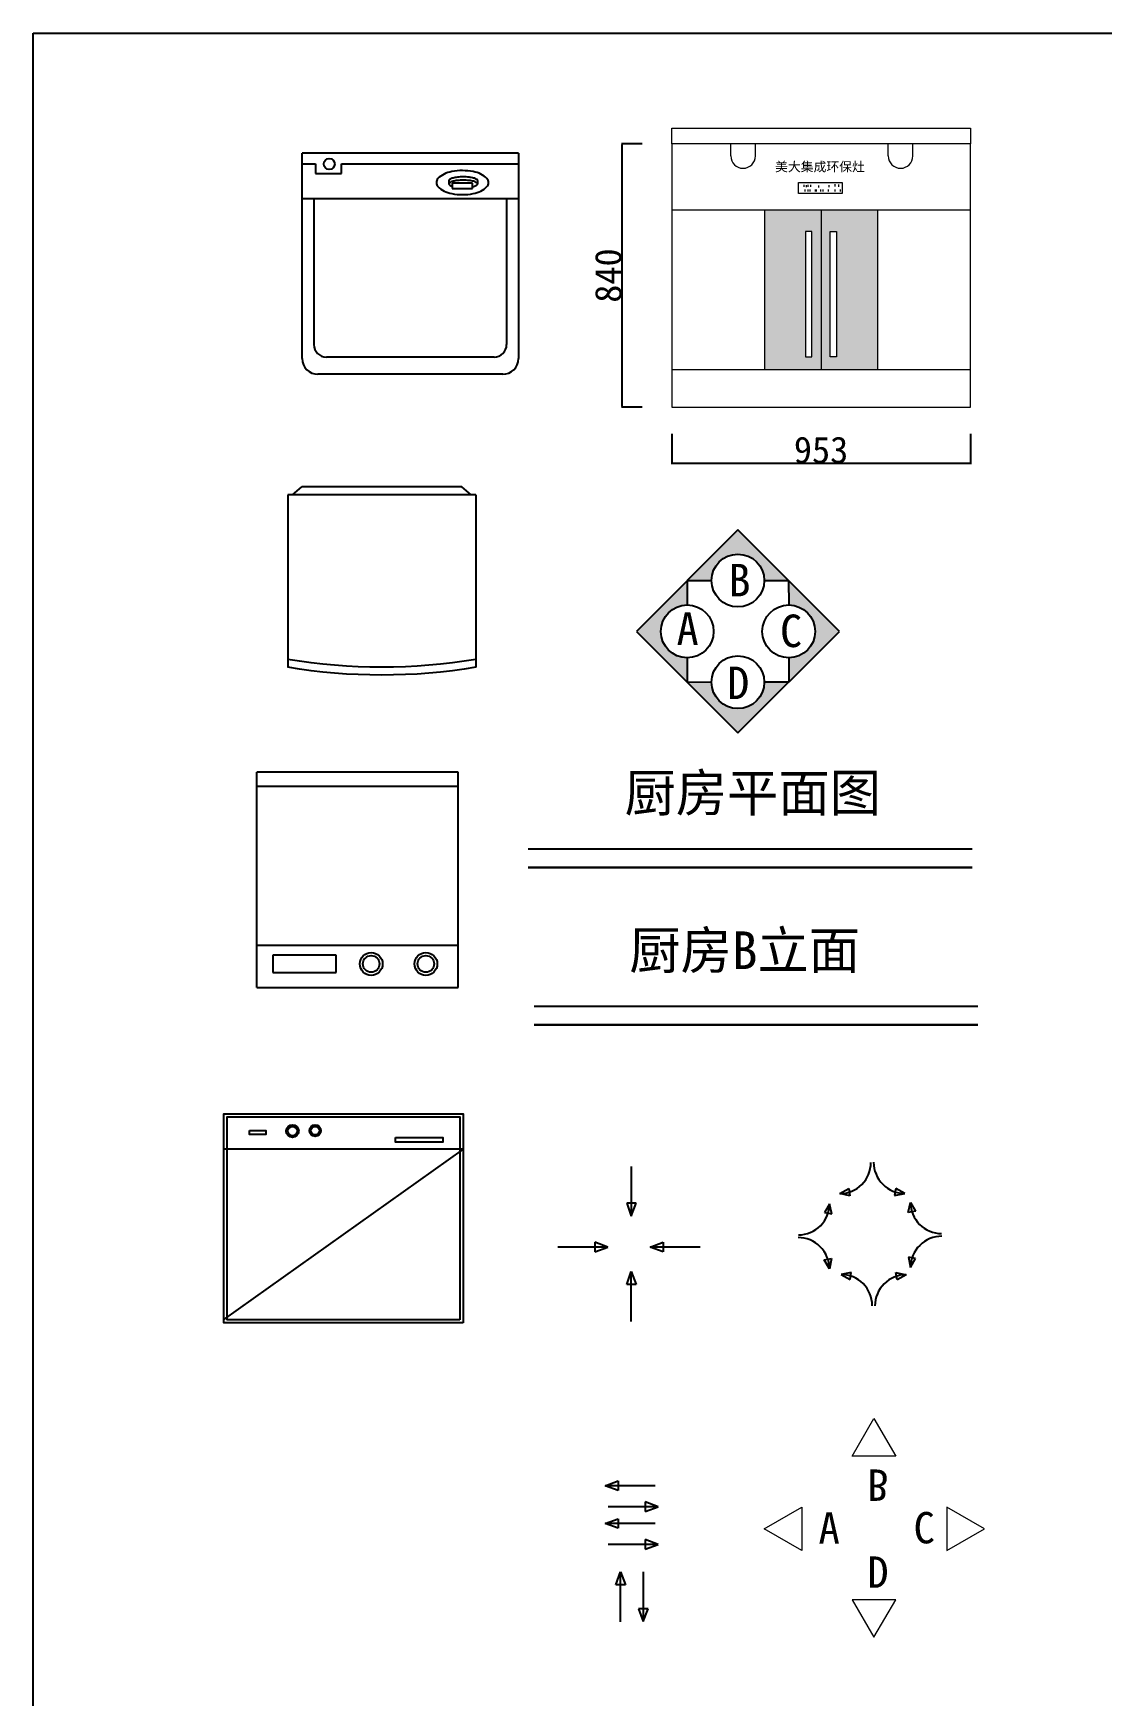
# Model space of a CAD drawing. Header units: millimetres. Extents: x 351279 to 387190, y -1289537 to -1277077.
# Drawn here: x 372812 to 376222, y -1282379 to -1277077 of the extents above; entities that cross this region are included whole.
import ezdxf

# ---------------------------------------------------------------- set-up
doc = ezdxf.new("R2010")
doc.units = ezdxf.units.MM
doc.header["$LTSCALE"] = 20
doc.layers.get('Defpoints').update_dxf_attribs({"color": 250})
for name, color, linetype in [('036', 2, 'Continuous'), ('TOTHER', 7, 'Continuous'), ('家具', 7, 'Continuous')]:
    doc.layers.add(name, color=color, linetype=linetype)
doc.styles.get("Standard").update_dxf_attribs({"font": 'SimSun.ttf', "height": 85})
doc.styles.add('家具标注', font='simhei.ttf')
doc.styles.add('样式 1', font='SimSun.ttf', dxfattribs={"height": 100})
doc.styles.add('样式 4', font='SimSun.ttf', dxfattribs={"height": 120})
doc.dimstyles.new('ISO-25', dxfattribs={"dimtxt": 2.5, "dimasz": 2.5, "dimexe": 1.25, "dimexo": 0.625, "dimtad": 1, "dimtxsty": 'Standard', "dimcen": 2.5, "dimadec": 0, "dimazin": 0, "dimtfac": 1, "dimtmove": 0, "dimatfit": 3, "dimfxl": 1, "dimarcsym": 0})

# ---------------------------------------------------------------- blocks, each defined once
blk = doc.blocks.new('M_E20')
for p, q in [((345, 0), (-345, 0)), ((-302.4, -35.8), (-345, -35.8)), ((-302.4, -35), (-302.4, -65.6)), ((-219.3, -65.6), (-219.3, -35)), ((345, -35.8), (-219.3, -35.8)), ((-302.4, -65.6), (-219.3, -65.6)), ((123, -86.9), (123.1, -98.6)), ((133.5, -96.3), (133.5, -112.9)), ((198.1, -96.3), (133.5, -96.3)), ((198.1, -112.9), (198.1, -96.3)), ((214.8, -88), (214.8, -98.5)), ((-307.3, -144.3), (-307.3, -611)), ((133.5, -112.9), (198.1, -112.9)), ((307.3, -144.3), (307.3, -611)), ((267.3, -651), (-267.3, -651))]:
    blk.add_line(p, q)
blk.add_lwpolyline([(83.3, -94.4, 0.185158), (88.2, -107.2, 0.102042), (107.7, -121.5, 0.060862), (132.7, -129.5, 0.047173), (166.5, -132.7, 0.047173), (200.2, -129.5, 0.060862), (225.3, -121.5, 0.102042), (244.7, -107.2, 0.185158), (249.6, -94.4, 0.185158), (244.7, -81.7, 0.102042), (225.3, -67.3, 0.060862), (200.2, -59.3, 0.047173), (166.5, -56.1, 0.047173), (132.7, -59.3, 0.060862), (107.7, -67.3, 0.102042), (88.2, -81.7, 0.185158)], format="xyb", close=True)
for points in [[(214.8, -88, 0.259034), (212.9, -84.6, 0.076276), (201.4, -79.7, 0.036515), (187.8, -77.2, 0.026615), (169, -76.2, 0.026615), (150.1, -77.2, 0.036515), (136.6, -79.7, 0.076276), (125, -84.6, 0.259034), (123.1, -88, 0.078462), (123.3, -89.3, 0.056762)], [(214.8, -98.5, 0.259034), (212.9, -95.1, 0.076276), (201.4, -90.2, 0.036515), (187.8, -87.7, 0.026615), (169, -86.7, 0.026615), (150.1, -87.7, 0.036515), (136.6, -90.2, 0.076276), (125, -95.1, 0.259034), (123.1, -98.5, 0.259034), (125, -102, 0.056762), (133.5, -106, 0.036515)], [(198.1, -107.7, 0.008736), (201.4, -106.9, 0.076276), (212.9, -102, 0.259034), (214.8, -98.5, 0.259034)]]:
    blk.add_lwpolyline(points, format="xyb")
blk.add_circle((-258.7, -35), 17.5)
for centre, start, end in [((-267.3, -611), 180, 270), ((267.3, -611), 270, 0)]:
    blk.add_arc(centre, 40, start, end)
at = {"layer": 'TOTHER', "linetype": 'Continuous'}
for p, q in [((-345, -655.8), (-345, 0)), ((345, 0), (345, -655.8)), ((-345, -144.7), (345, -144.7)), ((295, -705.8), (-295, -705.8))]:
    blk.add_line(p, q, dxfattribs=at)
for centre, start, end in [((-295, -655.8), 180, 270), ((295, -655.8), 270, 0)]:
    blk.add_arc(centre, 50, start, end, dxfattribs=at)
at = {"width": 0.8, "flags": 9}
for tag in ['XSIZE', 'YSIZE']:
    blk.add_attdef(tag, (0, 0), '', height=0.5, dxfattribs=at)
blk = doc.blocks.new('A$C090A4CFD')
at = {"layer": '家具', "color": 7}
for p, q in [((642.3, 686.7), (0, 686.7)), ((0, 0), (0, 686.7)), ((642.3, 0), (642.3, 686.7)), ((0, 0), (642.3, 0))]:
    blk.add_line(p, q, dxfattribs=at)
at = {"layer": '家具', "color": 173}
for p, q in [((642.3, 640.9), (0, 640.9)), ((642.3, 134.3), (0, 134.3))]:
    blk.add_line(p, q, dxfattribs=at)
at = {"layer": '家具', "color": 153}
for p, q in [((51.2, 103.3), (51.2, 47.6)), ((253.4, 103.3), (51.2, 103.3)), ((253.4, 47.6), (253.4, 103.3)), ((51.2, 47.6), (253.4, 47.6))]:
    blk.add_line(p, q, dxfattribs=at)
for centre in [(365, 75.4), (539.4, 75.4)]:
    blk.add_circle(centre, 36.4, dxfattribs=at)
at = {"layer": '家具', "color": 173}
for centre in [(365, 75.4), (539.4, 75.4)]:
    blk.add_circle(centre, 26.4, dxfattribs=at)
blk = doc.blocks.new('A$C748C7A95')
at = {"layer": '家具'}
blk.add_line((766.3, 554.4), (0, 10), dxfattribs=at)
for points in [[(765.6, 0), (3, 0), (3, 666.7), (765.6, 666.7)], [(3, 666.7), (766.3, 666.7), (766.3, 554.4), (3, 554.4)], [(755.6, 10), (13, 10), (13, 656.7), (755.6, 656.7)], [(84.2, 613), (136.6, 613), (136.6, 600.7), (84.2, 600.7)], [(550, 591.5), (701.2, 591.5), (701.2, 576), (550, 576)]]:
    blk.add_lwpolyline(points, close=True, dxfattribs=at)
for centre, radius in [((221.5, 611.5), 20.1), ((221.5, 611.5), 14.7), ((294, 613), 18.5), ((294, 613), 13.4)]:
    blk.add_circle(centre, radius, dxfattribs=at)
blk = doc.blocks.new('电冰箱1')
for p, q in [((0, 550), (0, 0)), ((0, 550), (600, 550)), ((600, 550), (600, 0))]:
    blk.add_line(p, q)
at = {"color": 151}
for p, q in [((15, 550), (45, 575)), ((45, 575), (555, 575)), ((585, 550), (555, 575))]:
    blk.add_line(p, q, dxfattribs=at)
blk.add_arc((300, 1812.5), 1812.5, 260.4727, 279.5273, dxfattribs=at)
blk.add_arc((300, 1787.5), 1812.5, 260.4727, 279.5273)
blk = doc.blocks.new('GHJUG')
h = blk.add_hatch(color=256)
h.paths.add_polyline_path([(40312.6, 28418.3), (40372.5, 28418.3), (40247.6, 28543.2), (40122.7, 28418.4), (40182.6, 28418.4, -1)])
h.paths.add_polyline_path([(40437.6, 28293.2, -0.413947), (40372.7, 28228.2), (40372.7, 28168.4), (40497.6, 28293.2), (40372.5, 28418.3), (40372.6, 28358.2, -0.41448)])
h.paths.add_polyline_path([(40372.7, 28168.4), (40312.6, 28168.2, -1), (40182.6, 28168), (40123, 28167.8), (40247.6, 28043.2)])
h.paths.add_polyline_path([(40122.9, 28228.2, -0.41448), (40057.9, 28293.2, -0.413947), (40122.8, 28358.2), (40122.7, 28418.4), (39997.6, 28293.2), (40123, 28167.8)])
for p, q in [((40247.6, 28543.2), (39997.6, 28293.2)), ((40497.6, 28293.2), (40247.6, 28543.2)), ((40122.7, 28418.4), (40182.6, 28418.4)), ((40122.7, 28418.4), (40122.8, 28358.2)), ((40312.6, 28418.3), (40372.5, 28418.3)), ((40372.5, 28418.3), (40372.6, 28358.2)), ((39997.6, 28293.2), (40247.6, 28043.2)), ((40247.6, 28043.2), (40497.6, 28293.2)), ((40122.9, 28228.2), (40123, 28167.8)), ((40372.7, 28228.2), (40372.7, 28168.4)), ((40182.6, 28168), (40123, 28167.8)), ((40372.7, 28168.4), (40312.6, 28168.2))]:
    blk.add_line(p, q)
for centre in [(40247.6, 28418.3), (40122.9, 28293.2), (40372.6, 28293.2), (40247.6, 28168.1)]:
    blk.add_circle(centre, 65)
for s, p in [('B', (40224.4, 28379.4)), ('A', (40096.6, 28259.8)), ('C', (40351.3, 28254.6)), ('D', (40221.3, 28126.6))]:
    blk.add_text(s, height=80).set_placement(p)
blk = doc.blocks.new('*D287')
at = {"color": 0, "lineweight": -2, "transparency": 16777216}
for p, q in [((374754.9, -1277429.6), (374689.4, -1277429.6)), ((374690.7, -1277432.1), (374690.7, -1278267.1)), ((374754.9, -1278269.6), (374689.4, -1278269.6))]:
    blk.add_line(p, q, dxfattribs=at)
at = {"color": 0, "transparency": 16777216}
for points in [[(374690.3, -1277432.1), (374691.1, -1277432.1), (374690.7, -1277429.6)], [(374690.3, -1278267.1), (374691.1, -1278267.1), (374690.7, -1278269.6)]]:
    blk.add_solid(points, dxfattribs=at)
at = {"layer": 'Defpoints', "color": 0, "transparency": 16777216}
for p in [(374755.5, -1277429.6), (374690.7, -1278269.6), (374755.5, -1278269.6)]:
    blk.add_point(p, dxfattribs=at)
at = {"color": 0, "lineweight": 0, "transparency": 16777216, "insert": (374647.5, -1277849.6), "char_height": 85, "attachment_point": 5, "rotation": 90}
blk.add_mtext('840', dxfattribs=at)
blk = doc.blocks.new('*D288')
at = {"color": 0, "lineweight": -2, "transparency": 16777216}
for p, q in [((374849.5, -1278354.9), (374849.5, -1278450.7)), ((375802.5, -1278354.9), (375802.5, -1278450.7)), ((375800, -1278449.4), (374852, -1278449.4))]:
    blk.add_line(p, q, dxfattribs=at)
at = {"color": 0, "transparency": 16777216}
for points in [[(374852, -1278449), (374852, -1278449.8), (374849.5, -1278449.4)], [(375800, -1278449), (375800, -1278449.8), (375802.5, -1278449.4)]]:
    blk.add_solid(points, dxfattribs=at)
at = {"layer": 'Defpoints', "color": 0, "transparency": 16777216}
for p in [(374849.5, -1278354.2), (375802.5, -1278354.2), (374849.5, -1278449.4)]:
    blk.add_point(p, dxfattribs=at)
at = {"color": 0, "lineweight": 0, "transparency": 16777216, "insert": (375326, -1278406.3), "char_height": 85, "attachment_point": 5}
blk.add_mtext('953', dxfattribs=at)
blk = doc.blocks.new('cfgjncfg')
at = {"lineweight": 0}
h = blk.add_hatch(color=246, dxfattribs=at)
h.set_gradient(color1=(127, 0, 31), one_color=1, tint=1)
h.paths.add_polyline_path([(167130.6, 111755.8), (166950.6, 111755.8), (166950.6, 111245.8), (167130.6, 111245.8)])
h.paths.add_polyline_path([(167101.1, 111686.3), (167101.1, 111286.3), (167081.1, 111286.3), (167081.1, 111686.3)], flags=16)
h.paths.add_polyline_path([(167310.6, 111755.8), (167130.6, 111755.8), (167130.6, 111245.8), (167310.6, 111245.8)])
h.paths.add_polyline_path([(167180.1, 111686.3), (167180.1, 111286.3), (167160.1, 111286.3), (167160.1, 111686.3)], flags=16)
at = {"color": 7, "lineweight": 0}
for p, q in [((166842.8, 111927.1), (166842.8, 111965.8)), ((166921.1, 111927.1), (166921.1, 111965.8)), ((167345, 111927.1), (167345, 111965.8)), ((167423.3, 111927.1), (167423.3, 111965.8)), ((167075.5, 111835.6), (167075.5, 111828.7)), ((167083.2, 111834.4), (167083.2, 111827.4)), ((167088.5, 111835.6), (167088.5, 111828.7)), ((167097.1, 111835.2), (167097.1, 111828.3)), ((167122.3, 111833.1), (167122.3, 111826.2)), ((167155, 111834.4), (167155, 111827.4)), ((167174.5, 111836.8), (167174.5, 111829.9)), ((167186.7, 111836), (167186.7, 111829.1)), ((167078.8, 111820.5), (167078.8, 111813.6)), ((167088.1, 111820.5), (167088.1, 111813.6)), ((167095.1, 111820.5), (167095.1, 111813.6)), ((167111.3, 111820.5), (167111.3, 111813.6)), ((167114.6, 111820.5), (167114.6, 111813.6)), ((167128.5, 111820.5), (167128.5, 111813.6)), ((167136.6, 111820.5), (167136.6, 111813.6)), ((167153.7, 111820.5), (167153.7, 111813.6)), ((167174.5, 111820.5), (167174.5, 111813.6)), ((167191.2, 111820.5), (167191.2, 111813.6)), ((166654.1, 111755.8), (167607.1, 111755.8)), ((166950.6, 111755.8), (166950.6, 111245.8)), ((167130.6, 111755.8), (167130.6, 111245.8)), ((167310.6, 111755.8), (167310.6, 111245.8)), ((166654.1, 111245.8), (167607.1, 111245.8)), ((166654.1, 111125.8), (167607.1, 111125.8))]:
    blk.add_line(p, q, dxfattribs=at)
for points in [[(166654.1, 111125.8), (167607.1, 111125.8), (167607.1, 111965.8), (166654.1, 111965.8)], [(167058.9, 111842.1), (167198.3, 111842.1), (167198.3, 111807.2), (167058.9, 111807.2)], [(167081.1, 111286.3), (167101.1, 111286.3), (167101.1, 111686.3), (167081.1, 111686.3)], [(167180.1, 111286.3), (167160.1, 111286.3), (167160.1, 111686.3), (167180.1, 111686.3)]]:
    blk.add_lwpolyline(points, close=True, dxfattribs=at)
for centre in [(166881.9, 111927.1), (167384.2, 111927.1)]:
    blk.add_arc(centre, 39.2, 180, 0, dxfattribs=at)
blk = doc.blocks.new('gklghki')
at = {"color": 7, "lineweight": 0}
for p, q in [((166654.1, 111965.8), (166654.1, 112015.8)), ((166654.1, 112015.8), (167607.1, 112015.8)), ((167607.1, 112015.8), (167607.1, 111965.8))]:
    blk.add_line(p, q, dxfattribs=at)
blk.add_blockref('cfgjncfg', (0, 0), dxfattribs=at)
blk = doc.blocks.new('bn mvbmnvc')
at = {"color": 7, "lineweight": 0}
blk.add_blockref('gklghki', (-3521, 4515.1, -800), dxfattribs=at)
at = {"color": 7, "lineweight": 0, "insert": (163463, 116423.1), "char_height": 30, "width": 608.128, "attachment_point": 1, "style": '样式 1'}
blk.add_mtext('美大集成环保灶', dxfattribs=at)

msp = doc.modelspace()

# ---------------------------------------------------------------- linework, layer by layer
for p, q in [((374392.005, -1279677.615), (375807.844, -1279677.615)), ((374410.675, -1280179.877), (375826.514, -1280179.877))]:
    msp.add_line(p, q)
at = {"lineweight": 30}
for p, q in [((374392.005, -1279737.304), (375807.844, -1279737.304)), ((374410.675, -1280239.566), (375826.514, -1280239.566))]:
    msp.add_line(p, q, dxfattribs=at)
at = {"color": 3}
msp.add_lwpolyline([(372812.5, -1277076.836), (387190.469, -1277076.836), (387190.469, -1289537.07), (372812.5, -1289537.07)], close=True, dxfattribs=at)
at = {"layer": '036', "color": 0}
for p, q in [((374720.65, -1280690.692), (374720.65, -1280849.773)), ((375385.729, -1280777.657, -4497.18), (375414.157, -1280761.578, -4497.18)), ((375418.191, -1280784.421, -4497.18), (375385.729, -1280777.657, -4497.18)), ((375414.157, -1280761.578, -4497.18), (375418.191, -1280784.421, -4497.18)), ((375564.778, -1280761.086, -4497.18), (375560.744, -1280783.93, -4497.18)), ((375560.744, -1280783.93, -4497.18), (375593.207, -1280777.166, -4497.18)), ((375593.207, -1280777.166, -4497.18), (375564.778, -1280761.086, -4497.18)), ((374705.808, -1280808.576), (374720.65, -1280849.773)), ((374736.505, -1280808.576), (374705.808, -1280808.576)), ((374720.65, -1280849.773), (374736.505, -1280808.576)), ((375353.177, -1280809.8, -4497.18), (375337.098, -1280838.229, -4497.18)), ((375359.941, -1280842.263, -4497.18), (375353.177, -1280809.8, -4497.18)), ((375604.436, -1280838.02, -4497.18), (375611.201, -1280805.558, -4497.18)), ((375627.28, -1280833.986, -4497.18), (375604.436, -1280838.02, -4497.18)), ((375611.201, -1280805.558, -4497.18), (375627.28, -1280833.986, -4497.18)), ((375337.098, -1280838.229, -4497.18), (375359.941, -1280842.263, -4497.18)), ((374604.132, -1280932.368), (374604.132, -1280963.065)), ((374645.329, -1280948.223), (374604.132, -1280932.368)), ((374780.923, -1280948.223), (374822.119, -1280932.368)), ((374822.119, -1280932.368), (374822.119, -1280963.065)), ((374645.329, -1280948.223), (374486.248, -1280948.223)), ((374604.132, -1280963.065), (374645.329, -1280948.223)), ((374822.119, -1280963.065), (374780.923, -1280948.223)), ((374940.003, -1280948.223), (374780.923, -1280948.223)), ((375336.391, -1280988.85, -4497.18), (375359.234, -1280984.816, -4497.18)), ((375352.47, -1281017.278, -4497.18), (375336.391, -1280988.85, -4497.18)), ((375359.234, -1280984.816, -4497.18), (375352.47, -1281017.278, -4497.18)), ((375604.928, -1280980.573, -4497.18), (375611.692, -1281013.036, -4497.18)), ((375627.771, -1280984.608, -4497.18), (375604.928, -1280980.573, -4497.18)), ((375611.692, -1281013.036, -4497.18), (375627.771, -1280984.608, -4497.18)), ((374705.808, -1281067.615), (374720.65, -1281026.419)), ((374720.65, -1281185.499), (374720.65, -1281026.419)), ((374720.65, -1281026.419), (374736.505, -1281067.615)), ((375422.434, -1281028.916, -4497.18), (375389.971, -1281035.681, -4497.18)), ((375389.971, -1281035.681, -4497.18), (375418.399, -1281051.76, -4497.18)), ((375418.399, -1281051.76, -4497.18), (375422.434, -1281028.916, -4497.18)), ((375569.021, -1281052.467, -4497.18), (375564.987, -1281029.623, -4497.18)), ((375564.987, -1281029.623, -4497.18), (375597.449, -1281036.388, -4497.18)), ((375597.449, -1281036.388, -4497.18), (375569.021, -1281052.467, -4497.18)), ((374736.505, -1281067.615), (374705.808, -1281067.615)), ((374637.135, -1281709.418), (374678.332, -1281693.563)), ((374678.332, -1281724.26), (374637.135, -1281709.418)), ((374796.216, -1281709.418), (374637.135, -1281709.418)), ((374678.332, -1281693.563), (374678.332, -1281724.26)), ((374805.947, -1281776.311), (374646.867, -1281776.311)), ((374764.751, -1281760.456), (374764.751, -1281791.153)), ((374805.947, -1281776.311), (374764.751, -1281760.456)), ((374764.751, -1281791.153), (374805.947, -1281776.311)), ((374637.135, -1281830.267), (374678.332, -1281814.412)), ((374678.332, -1281845.109), (374637.135, -1281830.267)), ((374796.216, -1281830.267), (374637.135, -1281830.267)), ((374678.332, -1281814.412), (374678.332, -1281845.109)), ((374764.751, -1281881.304), (374764.751, -1281912.001)), ((374805.947, -1281897.159), (374764.751, -1281881.304)), ((374805.947, -1281897.159), (374646.867, -1281897.159)), ((374764.751, -1281912.001), (374805.947, -1281897.159)), ((374671.401, -1282025.521), (374686.243, -1281984.324)), ((374686.243, -1282143.405), (374686.243, -1281984.324)), ((374686.243, -1281984.324), (374702.098, -1282025.521)), ((374758.337, -1281983.721), (374758.337, -1282142.802)), ((374702.098, -1282025.521), (374671.401, -1282025.521)), ((374743.495, -1282101.605), (374758.337, -1282142.802)), ((374774.192, -1282101.605), (374743.495, -1282101.605)), ((374758.337, -1282142.802), (374774.192, -1282101.605))]:
    msp.add_line(p, q, dxfattribs=at)
at = {"layer": '036', "color": 0, "lineweight": 13, "elevation": -13491.539}
for points in [[(375494.804, -1281494.908), (375564.061, -1281614.866), (375425.546, -1281614.866)], [(375144.85, -1281846.895), (375264.808, -1281777.638), (375264.808, -1281916.153)], [(375847.325, -1281846.895), (375727.367, -1281777.638), (375727.367, -1281916.153)], [(375494.804, -1282192.815), (375564.061, -1282072.857), (375425.546, -1282072.857)]]:
    msp.add_lwpolyline(points, close=True, dxfattribs=at)
at = {"layer": '036', "color": 0}
for centre, start, end in [((375385.805, -1280678.362, -4497.18), 269.956065, 0.118665), ((375593.13, -1280677.87, -4497.18), 179.881335, 270.043935), ((375253.882, -1280809.876, -4497.18), 269.881335, 0.043935), ((375710.496, -1280805.634, -4497.18), 179.956065, 270.118665), ((375253.175, -1281017.202, -4497.18), 359.956065, 90.118665), ((375710.987, -1281012.96, -4497.18), 89.881335, 180.043935), ((375390.047, -1281134.976, -4497.18), 359.881335, 90.043935), ((375597.373, -1281135.683, -4497.18), 89.956065, 180.118665)]:
    msp.add_arc(centre, 99.295, start, end, dxfattribs=at)

# ---------------------------------------------------------------- block references
at = {"color": 7, "lineweight": 0}
msp.add_blockref('bn mvbmnvc', (211716.388, -1393910.505, 800), dxfattribs=at)
msp.add_blockref('M_E20', (374015.505, -1277458.808))
at = {"color": 0, "xscale": -1}
msp.add_blockref('电冰箱1', (374224.418, -1279098.985), dxfattribs=at)
at = {"xscale": 1.295999999972992, "yscale": 1.295999999972992, "zscale": 1.295999999972992}
msp.add_blockref('GHJUG', (322899.815, -1315652.545), dxfattribs=at)
at = {"layer": '家具'}
for name, p in [('A$C090A4CFD', (373525.705, -1280120.557)), ('A$C748C7A95', (373418.066, -1281189.866))]:
    msp.add_blockref(name, p, dxfattribs=at)

# ---------------------------------------------------------------- texts
at = {"char_height": 120, "width": 1059.79751, "attachment_point": 1, "style": '样式 4'}
for s, insert in [('厨房平面图', (374698.999, -1279439.172)), ('厨房B立面', (374714.192, -1279941.434))]:
    msp.add_mtext(s, dxfattribs=dict(at, insert=insert))
at = {"layer": '036', "color": 0, "lineweight": 13, "extrusion": (0, 0, -1), "char_height": 100, "attachment_point": 1, "style": '家具标注'}
for s, insert, text_direction in [('B', (375473.178, -1281757.578, -13491.539), (1, 0, 0)), ('A', (375385.834, -1281793.913, -13491.539), (-1, 0, 0))]:
    msp.add_mtext(s, dxfattribs=dict(at, insert=insert, text_direction=text_direction))
at = {"layer": '036', "color": 0, "lineweight": 13, "char_height": 100, "attachment_point": 1, "style": '家具标注'}
for s, insert in [('C', (375620.999, -1281793.105, -13491.539)), ('D', (375473.502, -1281934.788, -13491.539))]:
    msp.add_mtext(s, dxfattribs=dict(at, insert=insert))

# ---------------------------------------------------------------- dimensions: what is measured, and where the dimension line sits
at = {"color": 7, "lineweight": 0}
dim = msp.add_linear_dim(base=(374690.668, -1278269.646), p1=(374755.49, -1277429.646), p2=(374755.49, -1278269.646), angle=90, dimstyle='ISO-25', dxfattribs=at)
dim.commit()
dim.dimension.update_dxf_attribs({"geometry": '*D287', "text_midpoint": (374647.543, -1277849.646)})
dim = msp.add_linear_dim(base=(374849.547, -1278449.41), p1=(375802.547, -1278354.24), p2=(374849.547, -1278354.24), dimstyle='ISO-25', dxfattribs=at)
dim.commit()
dim.dimension.update_dxf_attribs({"geometry": '*D288', "text_midpoint": (375326.047, -1278406.285)})

doc.saveas('drawing.dxf')
